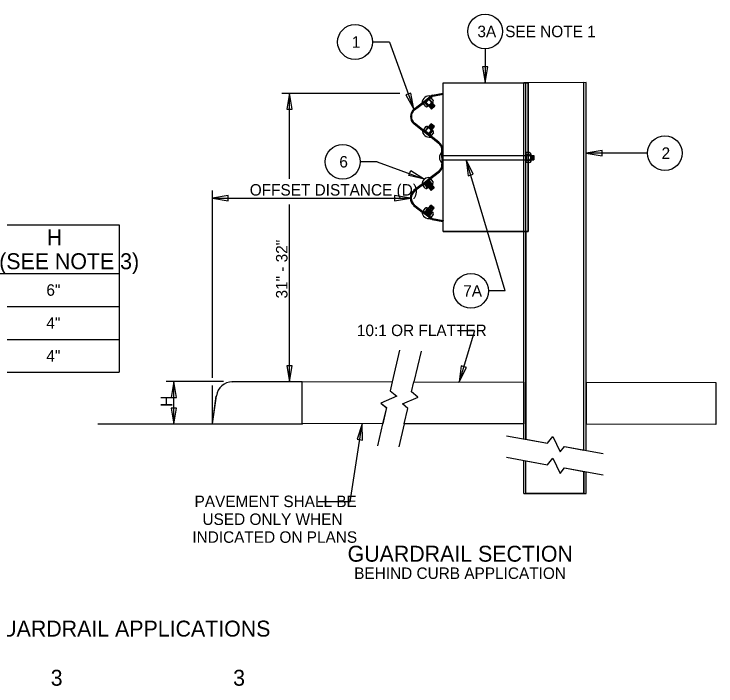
# Model space of a CAD drawing. Extents: x 1.4 to 73.8, y 0.6 to 24.1.
# Drawn here: x 9.49 to 14.99, y 0.61 to 5.88 of the extents above; entities that cross this region are included whole.
import ezdxf

# ---------------------------------------------------------------- set-up
doc = ezdxf.new("R2010")
doc.units = 0
for name, color, linetype in [('SD_P_Dimension Lines', 7, 'Continuous'), ('SD_P_Dimension Text', 7, 'Continuous'), ('SD_P_Frame', 7, 'Continuous'), ('SD_P_Prop Object Lines', 7, 'Continuous'), ('SD_P_Shading', 7, 'Continuous'), ('SD_P_Subtitles', 7, 'Continuous'), ('SD_X_Exist Hidden Lines', 7, 'Continuous'), ('SD_X_Exist Object Lines', 7, 'Continuous')]:
    doc.layers.add(name, color=color, linetype=linetype)

msp = doc.modelspace()

# ---------------------------------------------------------------- linework, layer by layer
at = {"layer": 'SD_P_Dimension Lines'}
for p, q in [((12.43, 5.6578), (12.297, 5.6578)), ((12.43, 5.6578), (12.622, 5.1328)), ((13.18, 5.6048), (13.18, 5.3388)), ((13.159, 5.4638), (13.18, 5.3388)), ((13.201, 5.4638), (13.159, 5.4638)), ((13.18, 5.3388), (13.201, 5.4638)), ((11.588, 5.2568), (12.512, 5.2558)), ((11.647, 5.2568), (11.626, 5.1318)), ((11.668, 5.1318), (11.647, 5.2568)), ((11.647, 4.5846), (11.647, 5.2568)), ((12.599, 5.2578), (12.559, 5.2428)), ((12.559, 5.2428), (12.622, 5.1328)), ((12.622, 5.1328), (12.599, 5.2578)), ((11.626, 5.1318), (11.668, 5.1318)), ((14.097, 4.8078), (13.972, 4.7868)), ((14.452, 4.7868), (13.972, 4.7868)), ((13.972, 4.7868), (14.097, 4.7658)), ((14.097, 4.7658), (14.097, 4.8078)), ((13.338, 3.7068), (13.031, 4.7348)), ((13.087, 4.6208), (13.031, 4.7348)), ((13.031, 4.7348), (13.047, 4.6088)), ((12.334, 4.7188), (12.201, 4.7188)), ((12.334, 4.7188), (12.705, 4.5838)), ((12.581, 4.6108), (12.597, 4.6498)), ((12.597, 4.6498), (12.705, 4.5838)), ((13.047, 4.6088), (13.087, 4.6208)), ((12.705, 4.5838), (12.581, 4.6108)), ((11.0433, 3.0258), (11.0433, 4.4948)), ((11.1683, 4.4557), (11.0433, 4.4347)), ((11.1683, 4.4137), (11.1683, 4.4557)), ((12.595, 4.4348), (12.47, 4.4558)), ((12.47, 4.4558), (12.47, 4.4138)), ((11.0433, 4.4347), (11.1683, 4.4137)), ((11.0433, 4.4347), (12.5939, 4.4347)), ((12.47, 4.4138), (12.595, 4.4348)), ((11.647, 2.9958), (11.647, 4.3848)), ((6.3848, 4.2238), (10.3128, 4.2238)), ((10.3128, 4.2238), (10.3128, 3.0688)), ((6.3848, 3.8428), (10.3128, 3.8428)), ((13.338, 3.7068), (13.205, 3.7068)), ((6.3848, 3.5848), (10.3128, 3.5848)), ((13.097, 3.3928), (12.964, 3.3928)), ((13.097, 3.3928), (12.977, 2.9938)), ((6.3848, 3.3268), (10.3128, 3.3268)), ((11.626, 3.1208), (11.647, 2.9958)), ((11.668, 3.1208), (11.626, 3.1208)), ((11.647, 2.9958), (11.668, 3.1208)), ((12.993, 3.1198), (12.977, 2.9938)), ((12.977, 2.9938), (13.033, 3.1078)), ((13.033, 3.1078), (12.993, 3.1198)), ((6.3848, 3.0688), (10.3128, 3.0688)), ((11.131, 2.9958), (10.682, 2.9958)), ((10.742, 2.9958), (10.721, 2.8708)), ((10.7415, 2.6636), (10.742, 2.9958)), ((10.763, 2.8708), (10.742, 2.9958)), ((11.0433, 2.6643), (11.0433, 2.9658)), ((10.721, 2.8708), (10.763, 2.8708)), ((10.7205, 2.7886), (10.7415, 2.6636)), ((10.7625, 2.7886), (10.7205, 2.7886)), ((10.7415, 2.6636), (10.7625, 2.7886)), ((12.122, 2.0538), (12.218, 2.6638)), ((12.218, 2.6638), (12.178, 2.5438)), ((12.219, 2.5368), (12.218, 2.6638)), ((12.178, 2.5438), (12.219, 2.5368)), ((12.122, 2.0538), (11.871, 2.0538))]:
    msp.add_line(p, q, dxfattribs=at)
for centre in [(13.18, 5.7408), (12.161, 5.6578), (14.588, 4.7868), (12.0643, 4.7191), (13.069, 3.7068)]:
    msp.add_circle(centre, 0.1364, dxfattribs=at)
at = {"layer": 'SD_P_Prop Object Lines'}
for p, q in [((12.85, 4.1718), (12.85, 5.3388)), ((12.85, 5.3388), (13.516, 5.3388)), ((13.516, 4.1718), (13.516, 5.3388)), ((12.85, 4.1718), (13.516, 4.1718)), ((11.197, 2.9958), (11.748, 2.9958)), ((11.747, 2.6635), (11.747, 2.9958)), ((11.748, 2.9958), (12.453, 2.9948)), ((12.622, 2.9938), (12.972, 2.9928)), ((12.972, 2.9938), (13.482, 2.9928)), ((12.972, 2.9928), (12.972, 2.9938)), ((13.482, 2.9928), (13.482, 2.6638)), ((13.973, 2.6628), (13.973, 2.9918)), ((13.973, 2.9918), (13.974, 2.9918)), ((13.974, 2.9918), (14.988, 2.9898)), ((14.988, 2.9898), (14.988, 2.6608)), ((11.0433, 2.6643), (11.072, 2.8808)), ((10.1465, 2.6643), (11.0433, 2.6643)), ((11.0433, 2.6643), (11.747, 2.6635)), ((12.377, 2.6658), (11.747, 2.6668)), ((13.482, 2.6638), (12.547, 2.6658)), ((14.988, 2.6608), (13.973, 2.6628))]:
    msp.add_line(p, q, dxfattribs=at)
msp.add_arc((11.2002, 2.8696), 0.1249, 90, 172.875, dxfattribs=at)
at = {"layer": 'SD_P_Shading'}
for p, q in [((11.2002, 2.9946), (11.748, 2.9958)), ((11.748, 2.9958), (12.453, 2.9948)), ((12.453, 2.9948), (12.437, 2.9238)), ((12.604, 2.9158), (12.622, 2.9938)), ((12.622, 2.9938), (12.972, 2.9928)), ((12.972, 2.9938), (13.482, 2.9928)), ((12.972, 2.9928), (12.972, 2.9938)), ((13.482, 2.9928), (13.482, 2.6638)), ((13.973, 2.6628), (13.973, 2.9918)), ((13.973, 2.9918), (13.974, 2.9918)), ((13.974, 2.9918), (14.988, 2.9898)), ((14.988, 2.9898), (14.988, 2.6608)), ((12.437, 2.9238), (12.487, 2.8808)), ((12.654, 2.8728), (12.604, 2.9158)), ((11.0433, 2.6643), (11.0762, 2.8851)), ((12.487, 2.8808), (12.364, 2.8278)), ((12.532, 2.8208), (12.655, 2.8738)), ((12.364, 2.8278), (12.407, 2.7918)), ((12.574, 2.7858), (12.532, 2.8208)), ((12.407, 2.7918), (12.377, 2.6658)), ((12.547, 2.6658), (12.574, 2.7848)), ((11.747, 2.6635), (11.0433, 2.6643)), ((12.377, 2.6658), (11.747, 2.6668)), ((11.747, 2.6668), (11.747, 2.6635)), ((13.482, 2.6638), (12.547, 2.6658)), ((14.988, 2.6608), (13.973, 2.6628)), ((13.5, 2.3758), (13.669, 2.3448)), ((13.5, 2.1198), (13.5, 2.3758)), ((13.669, 2.3448), (13.709, 2.3968)), ((13.709, 2.3968), (13.768, 2.2768)), ((13.768, 2.2768), (13.801, 2.3198)), ((13.801, 2.3198), (13.954, 2.2918)), ((13.954, 2.2918), (13.954, 2.1198)), ((13.954, 2.1198), (13.5, 2.1198))]:
    msp.add_line(p, q, dxfattribs=at)
for points in [[(12.85, 5.3388), (13.516, 5.3388), (13.516, 4.1718), (12.85, 4.1718)], [(13.516, 5.3388), (13.516, 4.7908), (13.528, 4.7908), (13.534, 4.7878), (13.537, 4.7818), (13.537, 4.7688), (13.562, 4.7688), (13.562, 4.7348), (13.537, 4.7348), (13.537, 4.7218), (13.535, 4.7168), (13.528, 4.7138), (13.516, 4.7138), (13.516, 4.1718), (13.5, 4.1718), (13.5, 2.5438), (13.669, 2.5128), (13.709, 2.5648), (13.768, 2.4448), (13.801, 2.4878), (13.954, 2.4598), (13.954, 5.3398)]]:
    msp.add_lwpolyline(points, close=True, dxfattribs=at)
msp.add_arc((11.2002, 2.8696), 0.1249, 90, 172.875, dxfattribs=at)
at = {"layer": 'SD_X_Exist Hidden Lines'}
for p, q in [((13.482, 4.1718), (13.482, 5.3388)), ((13.5, 4.1718), (13.5, 5.3388)), ((13.5, 4.7138), (13.5, 4.7908)), ((13.516, 4.7908), (13.5, 4.7908)), ((12.85, 4.7688), (13.537, 4.7688)), ((12.85, 4.7348), (13.537, 4.7348)), ((13.516, 4.7738), (13.5, 4.7738)), ((13.516, 4.7298), (13.5, 4.7298)), ((13.503, 4.7238), (13.503, 4.7808)), ((13.503, 4.7238), (13.5, 4.7238)), ((13.516, 4.7138), (13.5, 4.7138))]:
    msp.add_line(p, q, dxfattribs=at)
at = {"layer": 'SD_X_Exist Object Lines'}
for p, q in [((13.972, 5.3398), (13.482, 5.3388)), ((13.954, 2.6138), (13.954, 5.3398)), ((13.972, 2.6138), (13.972, 5.3398)), ((12.686, 5.1808), (12.753, 5.2338)), ((12.686, 5.1808), (12.752, 5.2328)), ((12.696, 5.1758), (12.755, 5.2238)), ((12.74, 5.2238), (12.747, 5.2148)), ((12.742, 5.2248), (12.76, 5.2378)), ((12.747, 5.2178), (12.764, 5.2318)), ((12.773, 5.2018), (12.755, 5.2238)), ((12.768, 5.2418), (12.85, 5.2558)), ((12.769, 5.2338), (12.851, 5.2488)), ((12.851, 5.2488), (12.85, 5.2558)), ((12.622, 5.1328), (12.699, 5.1908)), ((12.626, 5.1268), (12.706, 5.1828)), ((12.714, 5.1538), (12.696, 5.1758)), ((12.699, 5.1908), (12.707, 5.1818)), ((12.707, 5.1818), (12.747, 5.2148)), ((12.726, 5.1638), (12.708, 5.1858)), ((12.712, 5.1888), (12.735, 5.1598)), ((12.713, 5.1878), (12.759, 5.1308)), ((12.725, 5.1518), (12.773, 5.1898)), ((12.735, 5.1608), (12.762, 5.1818)), ((12.738, 5.1568), (12.765, 5.1778)), ((12.74, 5.2108), (12.762, 5.1818)), ((12.74, 5.2088), (12.785, 5.1538)), ((12.761, 5.1918), (12.742, 5.2128)), ((12.743, 5.1498), (12.77, 5.1718)), ((12.749, 5.1428), (12.776, 5.1658)), ((12.754, 5.1368), (12.781, 5.1578)), ((12.759, 5.1308), (12.785, 5.1538)), ((12.69, 4.9628), (12.622, 5.0158)), ((12.702, 4.9628), (12.626, 5.0218)), ((12.714, 4.9578), (12.757, 5.0168)), ((12.775, 4.9838), (12.748, 5.0048)), ((12.781, 4.9908), (12.753, 5.0118)), ((12.784, 4.9958), (12.757, 5.0168)), ((12.754, 4.9128), (12.687, 4.9648)), ((12.754, 4.9128), (12.69, 4.9628)), ((12.714, 4.9928), (12.697, 4.9698)), ((12.757, 4.9238), (12.697, 4.9698)), ((12.699, 4.9548), (12.706, 4.9638)), ((12.746, 4.9288), (12.702, 4.9628)), ((12.748, 4.9318), (12.706, 4.9638)), ((12.727, 4.9828), (12.71, 4.9608)), ((12.774, 4.9578), (12.726, 4.9948)), ((12.765, 4.9698), (12.738, 4.9908)), ((12.74, 4.9378), (12.784, 4.9958)), ((12.77, 4.9768), (12.743, 4.9968)), ((12.762, 4.9558), (12.745, 4.9328)), ((12.741, 4.9228), (12.748, 4.9318)), ((12.813, 4.8658), (12.741, 4.9228)), ((12.817, 4.8718), (12.746, 4.9288)), ((12.775, 4.9468), (12.757, 4.9238)), ((12.842, 4.7538), (12.842, 4.8068)), ((12.842, 4.7948), (12.842, 4.7088)), ((12.849, 4.7538), (12.849, 4.8068)), ((13.528, 4.7908), (13.516, 4.7908)), ((12.842, 4.7798), (12.85, 4.7798)), ((12.842, 4.7538), (12.842, 4.6998)), ((12.849, 4.7538), (12.849, 4.6978)), ((13.503, 4.7808), (13.5, 4.7808)), ((13.5, 4.7328), (13.5, 4.7688)), ((13.5, 4.7328), (13.5, 4.7688)), ((13.528, 4.7738), (13.516, 4.7738)), ((13.528, 4.7298), (13.516, 4.7298)), ((13.537, 4.7218), (13.537, 4.7818)), ((13.537, 4.7688), (13.562, 4.7688)), ((13.537, 4.7348), (13.562, 4.7348)), ((13.543, 4.7348), (13.543, 4.7688)), ((13.55, 4.7348), (13.549, 4.7688)), ((13.556, 4.7348), (13.555, 4.7688)), ((13.562, 4.7348), (13.562, 4.7688)), ((12.842, 4.7258), (12.85, 4.7258)), ((13.528, 4.7138), (13.516, 4.7138)), ((12.813, 4.6408), (12.74, 4.5848)), ((12.823, 4.6388), (12.745, 4.5788)), ((12.684, 4.5418), (12.752, 4.5948)), ((12.691, 4.5368), (12.755, 4.5858)), ((12.745, 4.5788), (12.702, 4.5458)), ((12.702, 4.5398), (12.748, 4.5758)), ((12.704, 4.5428), (12.745, 4.5758)), ((12.737, 4.5698), (12.782, 4.5138)), ((12.738, 4.5838), (12.745, 4.5758)), ((12.739, 4.5688), (12.761, 4.5408)), ((12.759, 4.5508), (12.741, 4.5738)), ((12.747, 4.5598), (12.742, 4.5658)), ((12.748, 4.5758), (12.747, 4.5788)), ((12.773, 4.5618), (12.755, 4.5858)), ((12.697, 4.5518), (12.62, 4.4938)), ((12.702, 4.5458), (12.625, 4.4868)), ((12.709, 4.5118), (12.691, 4.5368)), ((12.702, 4.5458), (12.697, 4.5518)), ((12.697, 4.5518), (12.704, 4.5428)), ((12.702, 4.5398), (12.7, 4.5428)), ((12.722, 4.5228), (12.704, 4.5458)), ((12.71, 4.5468), (12.732, 4.5188)), ((12.711, 4.5478), (12.757, 4.4928)), ((12.716, 4.5408), (12.743, 4.5618)), ((12.721, 4.5348), (12.748, 4.5578)), ((12.721, 4.5098), (12.772, 4.5498)), ((12.727, 4.5278), (12.754, 4.5498)), ((12.733, 4.5218), (12.76, 4.5428)), ((12.736, 4.5168), (12.763, 4.5378)), ((12.741, 4.5108), (12.767, 4.5328)), ((12.747, 4.5048), (12.773, 4.5258)), ((12.753, 4.4978), (12.778, 4.5188)), ((12.757, 4.4928), (12.782, 4.5138)), ((12.62, 4.3758), (12.697, 4.3168)), ((12.625, 4.3818), (12.702, 4.3228)), ((12.709, 4.3558), (12.691, 4.3318)), ((12.723, 4.3448), (12.705, 4.3208)), ((12.711, 4.3198), (12.733, 4.3488)), ((12.712, 4.3198), (12.755, 4.3778)), ((12.772, 4.3188), (12.722, 4.3568)), ((12.76, 4.3268), (12.733, 4.3478)), ((12.763, 4.3318), (12.736, 4.3528)), ((12.739, 4.2998), (12.782, 4.3568)), ((12.77, 4.3408), (12.743, 4.3608)), ((12.773, 4.3448), (12.746, 4.3658)), ((12.779, 4.3528), (12.752, 4.3738)), ((12.782, 4.3568), (12.755, 4.3778)), ((12.751, 4.2748), (12.685, 4.3258)), ((12.755, 4.2828), (12.691, 4.3318)), ((12.697, 4.3168), (12.704, 4.3258)), ((12.701, 4.3268), (12.7, 4.3248)), ((12.748, 4.2918), (12.701, 4.3268)), ((12.746, 4.2938), (12.704, 4.3258)), ((12.745, 4.3058), (12.716, 4.3268)), ((12.749, 4.3118), (12.721, 4.3328)), ((12.754, 4.3198), (12.727, 4.3408)), ((12.739, 4.2848), (12.746, 4.2938)), ((12.74, 4.2978), (12.761, 4.3268)), ((12.76, 4.3168), (12.742, 4.2928)), ((12.744, 4.2908), (12.762, 4.2768)), ((12.748, 4.2918), (12.746, 4.2888)), ((12.773, 4.3058), (12.755, 4.2828)), ((12.74, 4.2838), (12.757, 4.2698)), ((12.766, 4.2668), (12.848, 4.2518)), ((12.767, 4.2748), (12.85, 4.2598)), ((12.85, 4.2598), (12.848, 4.2518)), ((13.482, 2.6138), (13.482, 4.1718)), ((13.5, 2.6138), (13.5, 4.1718)), ((12.51, 3.2428), (12.453, 2.9948)), ((12.678, 3.2348), (12.622, 2.9938)), ((12.453, 2.9948), (12.437, 2.9238)), ((12.604, 2.9158), (12.622, 2.9938)), ((12.437, 2.9238), (12.487, 2.8808)), ((12.654, 2.8728), (12.604, 2.9158)), ((12.487, 2.8808), (12.364, 2.8278)), ((12.532, 2.8208), (12.655, 2.8738)), ((12.364, 2.8278), (12.406, 2.7928)), ((12.574, 2.7858), (12.532, 2.8208)), ((12.407, 2.7918), (12.378, 2.6658)), ((12.547, 2.6658), (12.574, 2.7848)), ((12.377, 2.6658), (12.337, 2.4918)), ((12.547, 2.6658), (12.505, 2.4838)), ((13.482, 2.5468), (13.482, 2.6138)), ((13.5, 2.5438), (13.5, 2.6138)), ((13.954, 2.4598), (13.954, 2.6138)), ((13.972, 2.4568), (13.972, 2.6138)), ((13.347, 2.5718), (13.669, 2.5128)), ((13.801, 2.4878), (14.105, 2.4328)), ((13.347, 2.4038), (13.669, 2.3448)), ((13.482, 2.1198), (13.482, 2.3808)), ((13.5, 2.3598), (13.5, 2.3778)), ((13.5, 2.1198), (13.5, 2.3758)), ((13.801, 2.3198), (14.105, 2.2648)), ((13.954, 2.1198), (13.954, 2.2918)), ((13.972, 2.1198), (13.972, 2.2888)), ((13.482, 2.1198), (13.972, 2.1198))]:
    msp.add_line(p, q, dxfattribs=at)
for points in [[(13.669, 2.5128), (13.709, 2.5648), (13.768, 2.4448), (13.801, 2.4878)], [(13.669, 2.3448), (13.709, 2.3968), (13.768, 2.2768), (13.801, 2.3198)]]:
    msp.add_lwpolyline(points, dxfattribs=at)
for centre, radius, start, end in [((12.7421, 5.1794), 0.0558, 78.1445, 178.3221), ((12.776, 5.2133), 0.0296, 106.9915, 124.5894), ((12.776, 5.2133), 0.022, 106.9915, 124.5894), ((12.6705, 5.0751), 0.0753, 130.0394, 180.657), ((12.6705, 5.0751), 0.0677, 130.0394, 180.657), ((12.6704, 5.0729), 0.0753, 178.9637, 229.5813), ((12.6704, 5.0729), 0.0677, 178.9637, 229.5813), ((12.7425, 4.9681), 0.0558, 183.1538, 280.0748), ((12.768, 4.8073), 0.074, 0, 52.8848), ((12.768, 4.8073), 0.081, 0, 52.8848), ((12.8776, 4.7521), 0.0558, 129.6445, 230.3555), ((12.768, 4.6995), 0.074, 307.8929, 0), ((12.768, 4.6995), 0.081, 307.8929, 0), ((12.7396, 4.5399), 0.0558, 77.4225, 178.2097), ((12.6693, 4.4358), 0.0753, 130.206, 180.8237), ((12.6693, 4.4358), 0.0677, 130.206, 180.8237), ((12.6693, 4.4336), 0.0753, 179.1303, 229.748), ((12.6693, 4.4336), 0.0677, 179.1303, 229.748), ((12.7405, 4.3296), 0.0558, 183.6943, 280.9172), ((12.7743, 4.2951), 0.0296, 235.198, 252.7958), ((12.7743, 4.2951), 0.022, 235.198, 252.7958)]:
    msp.add_arc(centre, radius, start, end, dxfattribs=at)
for centre, major_axis, start_param, end_param in [((12.7119, 5.2171), (0.0374, -0.0463), 5.727189, 6.839182), ((12.7654, 5.1986), (0.0072, -0.00892), 4.932141, 7.63423), ((12.7187, 5.1609), (0.0072, -0.00892), 4.932141, 7.63423), ((12.7189, 4.9859), (0.00695, 0.00912), 4.932141, 7.63423), ((12.7136, 4.9295), (0.0361, 0.0473), 5.727189, 6.839182), ((12.7666, 4.9495), (0.00695, 0.00912), 4.932141, 7.63423), ((13.5256, 4.7819), (0.0116, 0), 4.932141, 7.63423), ((13.4771, 4.7516), (0.0601, 0), 5.727189, 6.839182), ((13.5256, 4.7221), (0.0116, 0), 4.932141, 7.63423), ((12.714, 4.5201), (0.0074, -0.00968), 4.932141, 7.63423), ((12.7077, 4.5795), (0.0384, -0.0502), 5.727189, 6.839182), ((12.7641, 4.5583), (0.0074, -0.00968), 4.932141, 7.63423), ((12.7146, 4.3473), (0.00739, 0.00968), 4.932141, 7.63423), ((12.709, 4.2874), (0.0384, 0.0503), 5.727189, 6.839182), ((12.7647, 4.3091), (0.00739, 0.00968), 4.932141, 7.63423)]:
    msp.add_ellipse(centre, major_axis=major_axis, ratio=0.7047, start_param=start_param, end_param=end_param, dxfattribs=at)

# ---------------------------------------------------------------- texts
at = {"layer": 'SD_P_Dimension Text'}
for s, height, p in [('3A', 0.09, (13.1193, 5.6958)), ('SEE NOTE 1', 0.09, (13.337, 5.6958)), ('1', 0.09, (12.1356, 5.6128)), ('2', 0.09, (14.5623, 4.7418)), ('6', 0.09, (12.038, 4.6741)), ('OFFSET DISTANCE (D)', 0.09, (11.3362, 4.454)), ('H', 0.125, (9.7465, 4.0646)), ('(SEE NOTE 3)', 0.125, (9.3736, 3.8771)), ('6"', 0.09, (9.7432, 3.6688)), ('7A', 0.09, (13.0083, 3.6618)), ('4"', 0.09, (9.7432, 3.4108)), ('10:1 OR FLATTER', 0.09, (12.1758, 3.3527)), ('4"', 0.09, (9.7432, 3.1528)), ('PAVEMENT SHALL BE', 0.09, (10.9039, 2.0123)), ('USED ONLY WHEN', 0.09, (10.966, 1.8723)), ('INDICATED ON PLANS', 0.09, (10.8865, 1.7323)), ('BEHIND CURB APPLICATION', 0.09, (12.1543, 1.4491))]:
    msp.add_text(s, height=height, dxfattribs=at).set_placement(p)
for s, p in [('31" - 32"', (11.6317, 3.6474)), ('H', (10.7291, 2.7987))]:
    msp.add_text(s, height=0.09, rotation=90, dxfattribs=at).set_placement(p)
at = {"layer": 'SD_P_Frame'}
for s, p in [('TYPES 1-31, 2-31, AND 3-31 GUARDRAIL APPLICATIONS', (7.0297, 0.9973)), ('3', (9.777, 0.6119)), ('3', (11.206, 0.6119))]:
    msp.add_text(s, height=0.125, dxfattribs=at).set_placement(p)
at = {"layer": 'SD_P_Subtitles'}
msp.add_text('GUARDRAIL SECTION', height=0.125, dxfattribs=at).set_placement((12.1027, 1.5843))

doc.saveas('drawing.dxf')
